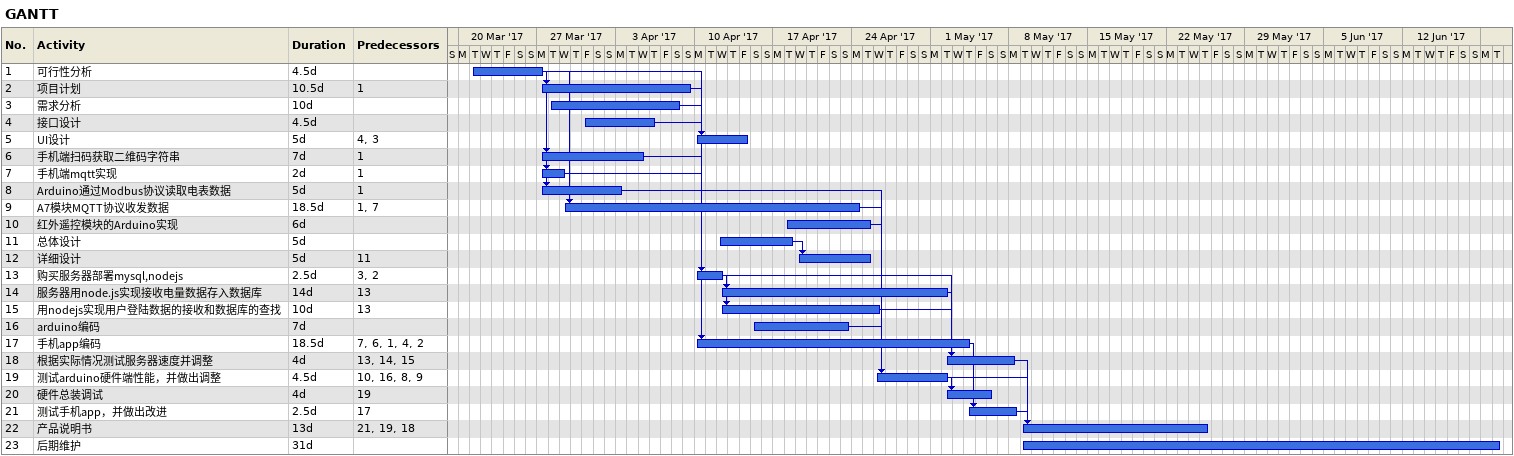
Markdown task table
GANTT

| ID | Task | Duration | Start | Finish | Predecessors |
|---|---|---|---|---|---|
| 1 | 可行性分析 | 4.5d | 2017-03-21 | 2017-03-27 |  |
| 2 | 项目计划 | 10.5d | 2017-03-27 | 2017-04-09 | 1 |
| 3 | 需求分析 | 10d | 2017-03-28 | 2017-04-08 |  |
| 4 | 接口设计 | 4.5d | 2017-03-31 | 2017-04-06 |  |
| 5 | UI设计 | 5d | 2017-04-10 | 2017-04-14 | 4, 3 |
| 6 | 手机端扫码获取二维码字符串 | 7d | 2017-03-27 | 2017-04-05 | 1 |
| 7 | 手机端mqtt实现 | 2d | 2017-03-27 | 2017-03-29 | 1 |
| 8 | Arduino通过Modbus协议读取电表数据 | 5d | 2017-03-27 | 2017-04-03 | 1 |
| 9 | A7模块MQTT协议收发数据 | 18.5d | 2017-03-29 | 2017-04-24 | 1, 7 |
| 10 | 红外遥控模块的Arduino实现 | 6d | 2017-04-18 | 2017-04-25 |  |
| 11 | 总体设计 | 5d | 2017-04-12 | 2017-04-18 |  |
| 12 | 详细设计 | 5d | 2017-04-19 | 2017-04-25 | 11 |
| 13 | 购买服务器部署mysql,nodejs | 2.5d | 2017-04-10 | 2017-04-12 | 3, 2 |
| 14 | 服务器用node.js实现接收电量数据存入数据库 | 14d | 2017-04-12 | 2017-05-02 | 13 |
| 15 | 用nodejs实现用户登陆数据的接收和数据库的查找 | 10d | 2017-04-12 | 2017-04-26 | 13 |
| 16 | arduino编码 | 7d | 2017-04-15 | 2017-04-23 |  |
| 17 | 手机app编码 | 18.5d | 2017-04-10 | 2017-05-04 | 7, 6, 1, 4, 2 |
| 18 | 根据实际情况测试服务器速度并调整 | 4d | 2017-05-02 | 2017-05-08 | 13, 14, 15 |
| 19 | 测试arduino硬件端性能，并做出调整 | 4.5d | 2017-04-26 | 2017-05-02 | 10, 16, 8, 9 |
| 20 | 硬件总装调试 | 4d | 2017-05-02 | 2017-05-06 | 19 |
| 21 | 测试手机app，并做出改进 | 2.5d | 2017-05-04 | 2017-05-08 | 17 |
| 22 | 产品说明书 | 13d | 2017-05-09 | 2017-05-25 | 21, 19, 18 |
| 23 | 后期维护 | 31d | 2017-05-09 | 2017-06-20 |  |
